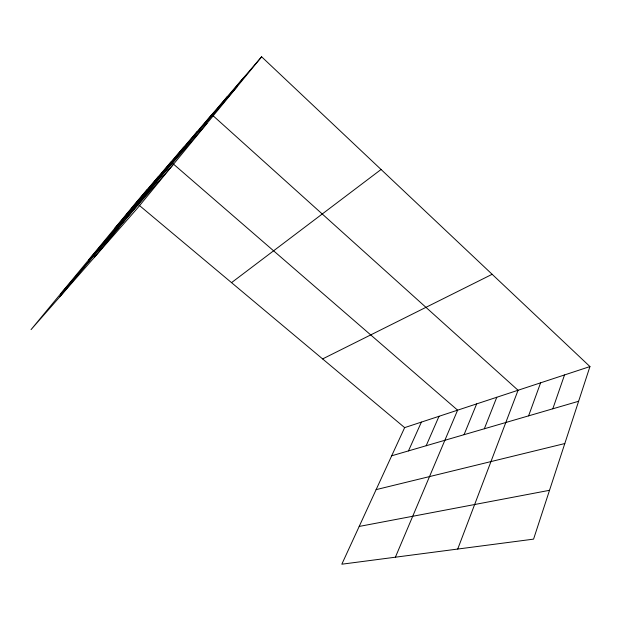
<?xml version="1.0" encoding="UTF-8"?>
<svg xmlns="http://www.w3.org/2000/svg" width="621" height="621" viewBox="0 0 621 621"><rect width="100%" height="100%" fill="white"/><g stroke="black" fill="none" stroke-linecap="round" stroke-linejoin="round"><path stroke-width="0.93" d="M589.95 366.569L533.571 539.137L341.822 564.202L404.644 427.621L589.95 366.569L261.627 56.798L135.976 202.609L31.05 329.619L137.52 208.105L261.627 56.798M552.814 408.789L564.52 374.952M528.595 415.86L540.604 382.831M457.716 549.049L518.061 390.26L211.823 114.59L94.237 257.505M484.326 428.769L496.784 397.269M464.05 434.684L476.664 403.891M395.391 557.2L457.615 410.171L173.143 163.828M426.177 445.731L439.016 416.295M408.471 450.9L421.38 422.109M203.44 125.659L227.294 96.643M219.679 106.859L243.851 77.423M59.826 296.776L171 161.965M160.94 174.85L183.762 147.154M174.175 159.535L197.346 131.388M125.201 216.217L146.967 189.855M136.504 203.137L158.627 176.333M114.559 228.528L237.144 86.645M88.687 259.857L206.995 123.4M60.346 294.16L173.243 164.557M231.532 282.64L381.061 169.486M322.617 358.922L492.15 274.296M391.68 455.798L578.617 401.267M376.116 489.635L564.799 443.549M359.194 526.437L549.523 490.303M138.871 205.039L404.644 427.621"/></g></svg>
